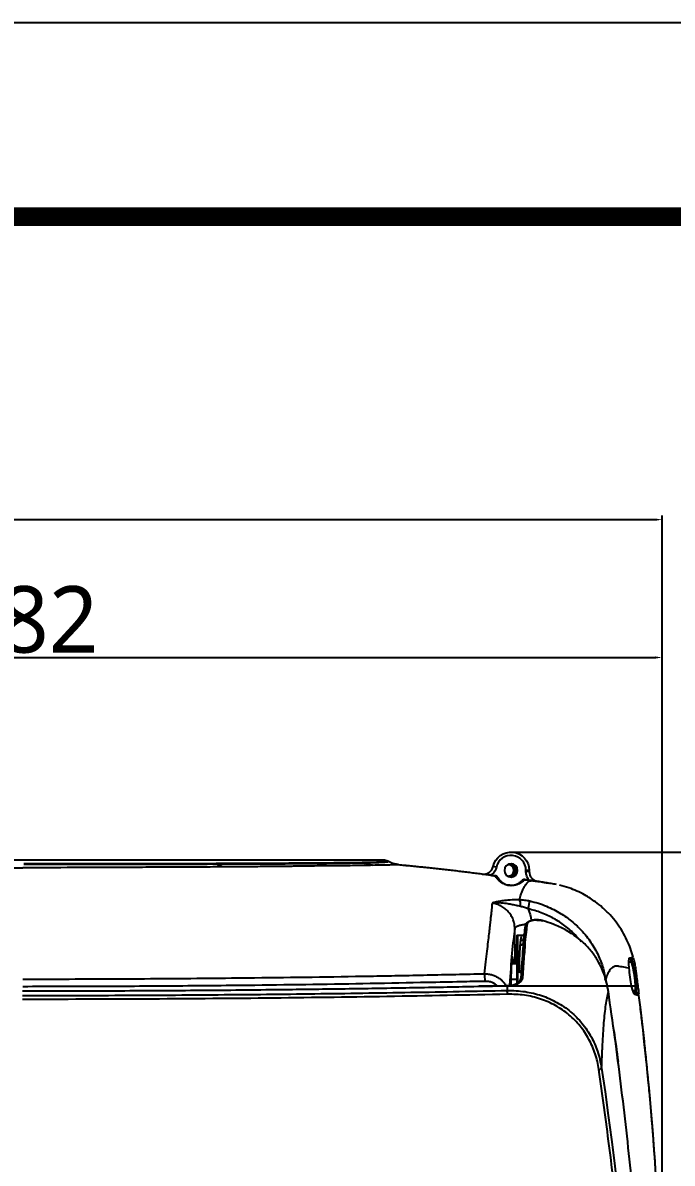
# Model space of a CAD drawing. Header units: millimetres. Extents: x 28 to 2425, y 8 to 1657.
# Drawn here: x 1259.1 to 1454.3, y 1314.1 to 1657 of the extents above; entities that cross this region are included whole.
import ezdxf

# ---------------------------------------------------------------- set-up
doc = ezdxf.new("R2010")
doc.units = ezdxf.units.MM
doc.layers.get('Defpoints').update_dxf_attribs({"linetype": 'CONTINUOUS'})
doc.layers.add('1LINE', color=7, linetype='CONTINUOUS')
doc.styles.add('Annotative', font='malgun.ttf')
doc.dimstyles.new('WOO', dxfattribs={"dimtxt": 20, "dimasz": 2, "dimexe": 1.25, "dimexo": 0.3, "dimgap": 1, "dimtad": 1, "dimdec": 1, "dimzin": 1, "dimdsep": 46, "dimtxsty": 'Annotative', "dimcen": 0, "dimclrd": 1, "dimclre": 1, "dimclrt": 2, "dimadec": 0, "dimazin": 0, "dimtfac": 1, "dimtdec": 1, "dimtofl": 0, "dimtmove": 0, "dimatfit": 3, "dimfxl": 0, "dimarcsym": 0})

# ---------------------------------------------------------------- blocks, each defined once
blk = doc.blocks.new('*D8')
at = {"layer": '1LINE', "color": 1, "lineweight": -2}
for p, q in [((998.42, 1300.58), (998.42, 1508.86)), ((1451.26, 1261.82), (1451.26, 1508.86)), ((1000.42, 1507.61), (1449.26, 1507.61))]:
    blk.add_line(p, q, dxfattribs=at)
at = {"layer": '1LINE', "color": 1}
for points in [[(1000.42, 1507.94), (1000.42, 1507.27), (998.42, 1507.61)], [(1449.26, 1507.94), (1449.26, 1507.27), (1451.26, 1507.61)]]:
    blk.add_solid(points, dxfattribs=at)
at = {"layer": 'Defpoints', "color": 0}
for p in [(1451.26, 1507.61), (998.42, 1300.28), (1451.26, 1261.52)]:
    blk.add_point(p, dxfattribs=at)
at = {"layer": '1LINE', "color": 2, "insert": (1224.84, 1518.78), "char_height": 20, "attachment_point": 5, "style": 'Annotative'}
blk.add_mtext('454', dxfattribs=at)
blk = doc.blocks.new('*D11')
at = {"layer": '1LINE', "color": 1, "lineweight": -2}
for p, q in [((1406.14, 1407.64), (1543.03, 1407.64)), ((1541.78, 1405.64), (1541.78, 873.21)), ((1259.34, 871.21), (1543.03, 871.21))]:
    blk.add_line(p, q, dxfattribs=at)
at = {"layer": '1LINE', "color": 1}
for points in [[(1541.44, 1405.64), (1542.11, 1405.64), (1541.78, 1407.64)], [(1541.44, 873.21), (1542.11, 873.21), (1541.78, 871.21)]]:
    blk.add_solid(points, dxfattribs=at)
at = {"layer": 'Defpoints', "color": 0}
for p in [(1405.84, 1407.64), (1259.04, 871.21), (1541.78, 871.21)]:
    blk.add_point(p, dxfattribs=at)
at = {"layer": '1LINE', "color": 2, "insert": (1530.44, 1139.43), "char_height": 20, "attachment_point": 5, "rotation": 90, "style": 'Annotative'}
blk.add_mtext('536', dxfattribs=at)
blk = doc.blocks.new('*D13')
at = {"layer": '1LINE', "color": 1, "lineweight": -2}
for p, q in [((1069.05, 1314.74), (1069.05, 1467.4)), ((1071.05, 1466.15), (1449.26, 1466.15)), ((1451.26, 1261.82), (1451.26, 1467.4))]:
    blk.add_line(p, q, dxfattribs=at)
at = {"layer": '1LINE', "color": 1}
for points in [[(1071.05, 1466.48), (1071.05, 1465.82), (1069.05, 1466.15)], [(1449.26, 1466.48), (1449.26, 1465.82), (1451.26, 1466.15)]]:
    blk.add_solid(points, dxfattribs=at)
at = {"layer": 'Defpoints', "color": 0}
for p in [(1451.26, 1466.15), (1069.05, 1314.44), (1451.26, 1261.52)]:
    blk.add_point(p, dxfattribs=at)
at = {"layer": '1LINE', "color": 2, "insert": (1259.45, 1477.48), "char_height": 20, "attachment_point": 5, "style": 'Annotative'}
blk.add_mtext('382', dxfattribs=at)

msp = doc.modelspace()

# ---------------------------------------------------------------- linework, layer by layer
at = {"layer": '1LINE', "linetype": 'Continuous'}
msp.add_line((1259.11, 1405.26), (1150.83, 1405.26), dxfattribs=at)
at = {"layer": '1LINE'}
for p, q in [((1367.39, 1405.26), (1259.11, 1405.26)), ((1401.44, 1403.11), (1400.46, 1403.32)), ((1411.34, 1402.14), (1410.34, 1402.14)), ((1410.34, 1401.77), (1410.34, 1402.14)), ((1411.34, 1401.77), (1410.34, 1401.77)), ((1411.34, 1402.14), (1411.34, 1401.77)), ((1407.58, 1382.37), (1407.58, 1368.03)), ((1409.14, 1382.57), (1407.78, 1382.57)), ((1407.78, 1382.57), (1407.78, 1368.07)), ((1406.11, 1375.69), (1406.43, 1375.69)), ((1442.31, 1375.62), (1441.37, 1375.62)), ((1442.31, 1375.62), (1441.37, 1375.62)), ((1442.31, 1375.62), (1442.31, 1375.62)), ((1407.58, 1374.02), (1405.96, 1374.02)), ((1443.38, 1372.41), (1443.38, 1372.41)), ((1407.58, 1369.32), (1405.81, 1369.32)), ((1442.93, 1364.97), (1443.82, 1364.97)), ((1442.93, 1364.97), (1443.82, 1364.97)), ((1443.82, 1364.97), (1443.82, 1364.97))]:
    msp.add_line(p, q, dxfattribs=at)
at = {"layer": '1LINE', "color": 4}
msp.add_lwpolyline([(93.81, 8.44), (2425.11, 8.44), (2425.11, 1657), (93.81, 1657)], close=True, dxfattribs=at)
at = {"layer": '1LINE', "const_width": 5.55}
msp.add_lwpolyline([(185.4, 66.72), (2333.52, 66.72), (2333.52, 1598.72), (185.4, 1598.72)], close=True, dxfattribs=at)
at = {"layer": '1LINE', "extrusion": (-4.97838e-21, -2.1684e-15, -1)}
msp.add_circle((-1405.84, 1402.14), 2, dxfattribs=at)
at = {"layer": '1LINE', "extrusion": (0, 0, -1)}
msp.add_arc((-1405.84, 1402.14), 5.5, 12.3969, 180.0001, dxfattribs=at)
at = {"layer": '1LINE'}
for centre, radius, start, end in [((1405.84, 1402.14), 4.5, 359.9999, 167.6031), ((1407.78, 1382.37), 0.2, 90, 180.0001)]:
    msp.add_arc(centre, radius, start, end, dxfattribs=at)
at = {"layer": '1LINE', "linetype": 'Continuous'}
for centre, ratio, start_param, end_param in [((1317.29, 1401.26), 0.193834, 5.834976, 6.265407), ((1317.67, 1401.26), 0.195146, 5.834526, 6.265403)]:
    msp.add_ellipse(centre, major_axis=(-0.01, 3), ratio=ratio, start_param=start_param, end_param=end_param, dxfattribs=at)
at = {"layer": '1LINE'}
for centre, major_axis, ratio, start_param, end_param in [((1408.13, 1391.47), (0.06, 2), 0.296786, 4.633165, 5.956831), ((1411.01, 1391.11), (0.44, 1.95), 0.060552, 4.447788, 5.972542), ((1410.52, 1385.44), (-0.348, 0.037), 0.8972, 4.560936, 6.401972), ((1415.36, 1386.67), (0.096, 0.337), 0.349451, 5.862496, 6.741651), ((1345.94, 1065.64), (0, 1207.53), 0.052408, 4.970629, 4.979751), ((1410.06, 1381.64), (-0.346, 0.05), 0.869288, 4.593271, 6.104253), ((1410.27, 1383.02), (-0.348, 0.034), 0.878426, 4.550133, 6.392923), ((1408.64, 1380.51), (-0.997, 0.073), 0.811274, 1.629881, 2.899967), ((1408.78, 1382.03), (-0.994, 0.111), 0.904688, 1.671754, 2.933616), ((1409.88, 1378.62), (-0.349, 0.029), 0.843841, 4.536598, 6.380874), ((1409.93, 1380.16), (-0.35, 0.013), 0.853135, 4.500362, 6.011697), ((1406.27, 1367.32), (0, 8.9), 0.052408, 5.934905, 7.853974), ((1441.94, 1375.23), (-0.051, 0.193), 0.990864, 4.680047, 6.021427), ((1442.61, 1375.41), (-0.052, 0.193), 0.990947, 4.689057, 6.020206), ((1442.03, 1374.69), (-0.187, -0.071), 0.750202, 1.292077, 2.934808), ((1442.64, 1372.48), (-0.196, -0.038), 0.376901, 1.498155, 2.99077), ((1397.7, 1369.51), (0.04, -2.02), 0.168277, 1.187015, 2.438313), ((1409.24, 1369.81), (-0.349, 0.023), 0.775313, 4.523148, 6.366146), ((1432.3, 1369.2), (1.97, 0.33), 0.246667, 5.687105, 6.139078), ((1404.71, 1367.1), (-0.008, 0.35), 0.169758, 6.278564, 7.003789), ((1404.59, 1365.28), (-0.021, 1), 0.16921, 4.327818, 5.549282), ((1404.71, 1367.1), (-0.008, 0.35), 0.169758, 5.549051, 6.278561), ((1404.79, 1367.1), (-0.007, 0.35), 0.170833, 5.54906, 6.278567), ((1443.27, 1365.89), (-0.2, 0.009), 0.771677, 3.362196, 4.747261), ((1443.36, 1365.36), (-0.047, -0.195), 0.98891, 0.237209, 1.92739), ((1444.12, 1365.18), (-0.047, -0.195), 0.988913, 0.237234, 1.927116), ((1432.09, 1342.58), (0.989, 0.145), 0.366792, 4.821133, 6.151808)]:
    msp.add_ellipse(centre, major_axis=major_axis, ratio=ratio, start_param=start_param, end_param=end_param, dxfattribs=at)
at = {"layer": '1LINE', "linetype": 'Continuous'}
for points, degree, knots in [([(1199.34, 1403.15), (1200.65, 1403.14), (1203.6, 1403.12), (1208.54, 1403.1), (1214.27, 1403.09), (1221.22, 1403.07), (1231.19, 1403.02), (1242.2, 1402.98), (1252.22, 1402.94), (1257.23, 1402.92), (1259.11, 1402.91)], 3, [0, 0, 0, 0, 0.066941, 0.150315, 0.250045, 0.355557, 0.500091, 0.750015, 0.906159, 1, 1, 1, 1]), ([(1318.83, 1403.17), (1316.54, 1403.16), (1311.84, 1403.13), (1304.59, 1403.09), (1296.98, 1403.06), (1286.87, 1403.02), (1274.21, 1402.97), (1264.2, 1402.93), (1259.12, 1402.91)], 3, [0, 0, 0, 0, 0.116813, 0.239007, 0.366706, 0.500022, 0.746267, 1, 1, 1, 1]), ([(1317.53, 1403.96), (1314.83, 1403.96), (1305.25, 1403.93), (1290.44, 1403.89), (1273.73, 1403.86), (1263.99, 1403.87), (1259.42, 1403.88)], 3, [0, 0, 0, 0, 0.141112, 0.499993, 0.765487, 1, 1, 1, 1]), ([(1259.43, 1404.17), (1274.18, 1404.17), (1288.5, 1404.19), (1303.19, 1404.21), (1317.29, 1404.26)], 2, [0, 0, 0, 0.5, 0.5, 1, 1, 1]), ([(1317.29, 1404.26), (1317.34, 1404.26), (1317.39, 1404.26), (1317.47, 1404.26), (1317.51, 1404.26), (1317.59, 1404.26), (1317.63, 1404.26), (1317.66, 1404.26)], 3, [0, 0, 0, 0, 0.395446, 0.395446, 0.697723, 0.697723, 1, 1, 1, 1]), ([(1317.91, 1403.97), (1317.91, 1403.97), (1317.91, 1403.97), (1317.88, 1403.97), (1317.84, 1403.97), (1317.78, 1403.97), (1317.75, 1403.97), (1317.65, 1403.97), (1317.59, 1403.96), (1317.53, 1403.96), (1317.53, 1403.96), (1317.53, 1403.96)], 3, [0, 0, 0, 0, 0.000156, 0.000156, 0.256001, 0.256001, 0.511845, 0.511845, 0.999844, 0.999844, 1, 1, 1, 1])]:
    msp.add_open_spline(points, degree=degree, knots=knots, dxfattribs=at)
for points in [[(1318.83, 1403.18), (1318.38, 1403.4), (1317.93, 1403.66), (1317.53, 1403.96)], [(1319.22, 1403.18), (1318.76, 1403.4), (1318.31, 1403.67), (1317.91, 1403.96)], [(1319.22, 1403.17), (1319.09, 1403.17), (1318.96, 1403.17), (1318.83, 1403.17)]]:
    msp.add_open_spline(points, degree=3, dxfattribs=at)
at = {"layer": '1LINE'}
for points, degree, knots in [([(1317.67, 1404.26), (1325.42, 1404.29), (1333.04, 1404.32), (1344.15, 1404.4), (1347.81, 1404.42), (1354.76, 1404.49), (1358.06, 1404.52), (1361.11, 1404.57)], 3, [0, 0, 0, 0, 0.5, 0.5, 0.75, 0.75, 1, 1, 1, 1]), ([(1361.9, 1404.3), (1360.99, 1404.29), (1359.03, 1404.28), (1355.73, 1404.23), (1351.21, 1404.16), (1346.23, 1404.1), (1340.87, 1404.07), (1335.61, 1404.05), (1329.64, 1404.01), (1323.56, 1403.98), (1319.65, 1403.97), (1317.92, 1403.97)], 3, [0, 0, 0, 0, 0.072336, 0.155593, 0.249938, 0.40094, 0.499709, 0.607544, 0.74985, 0.889547, 1, 1, 1, 1]), ([(1364.19, 1403.66), (1363.45, 1403.64), (1361.95, 1403.62), (1359.49, 1403.58), (1356.87, 1403.54), (1353.46, 1403.5), (1348.78, 1403.46), (1344.5, 1403.45), (1341.45, 1403.38), (1339.61, 1403.34), (1336.15, 1403.31), (1331.28, 1403.26), (1325.28, 1403.22), (1321.26, 1403.19), (1319.22, 1403.17)], 3, [0, 0, 0, 0, 0.059949, 0.121429, 0.184678, 0.24992, 0.359615, 0.499842, 0.527766, 0.562432, 0.621668, 0.74948, 0.87267, 1, 1, 1, 1]), ([(1361.11, 1404.57), (1363.06, 1404.6), (1364.5, 1404.64), (1365.99, 1404.67), (1366.79, 1404.72), (1367.56, 1404.76), (1367.66, 1404.8), (1367.71, 1404.83), (1367.62, 1404.9), (1367.62, 1404.9), (1367.39, 1405.26)], 2, [0, 0, 0, 0.125, 0.125, 0.25, 0.25, 0.375, 0.375, 0.5, 0.5, 1, 1, 1]), ([(1368.85, 1404.88), (1368.83, 1404.84), (1368.81, 1404.78), (1368.71, 1404.7), (1368.73, 1404.64), (1368.61, 1404.61), (1368.16, 1404.57), (1367.56, 1404.54), (1366.7, 1404.48), (1365.31, 1404.42), (1363.64, 1404.35), (1362.37, 1404.32), (1361.9, 1404.31)], 3, [0, 0, 0, 0, 0.28723, 0.501432, 0.585541, 0.654686, 0.708892, 0.748359, 0.804895, 0.87557, 0.953278, 1, 1, 1, 1]), ([(1364.2, 1403.66), (1364.2, 1403.66), (1364.19, 1403.66), (1363.39, 1403.8), (1362.6, 1404.02), (1361.9, 1404.3)], 3, [0, 0, 0, 0, 0.0014, 0.0014, 1, 1, 1, 1]), ([(1372.11, 1403.83), (1372.08, 1403.83), (1372.01, 1403.83), (1372.02, 1403.82), (1371.87, 1403.81), (1371.29, 1403.8), (1370, 1403.77), (1367.47, 1403.71), (1365.32, 1403.67), (1364.2, 1403.65)], 3, [0, 0, 0, 0, 0.061551, 0.123094, 0.172468, 0.247724, 0.497806, 0.736338, 1, 1, 1, 1]), ([(1370.8, 1404.07), (1370.65, 1404.11), (1369.98, 1404.31), (1369.34, 1404.63), (1368.85, 1404.88)], 3, [0, 0, 0, 0, 0.220637, 1, 1, 1, 1]), ([(1379.6, 1403.02), (1379.07, 1403.07), (1378.54, 1403.13), (1376.04, 1403.39), (1374.07, 1403.6), (1372.09, 1403.8)], 3, [0, 0, 0, 0, 0.211157, 0.211157, 1, 1, 1, 1]), ([(1397.17, 1400.99), (1397.83, 1400.91), (1398.63, 1401.07), (1399.9, 1401.97), (1400.32, 1402.67), (1400.46, 1403.32)], 3, [0, 0, 0, 0, 0.5, 0.5, 1, 1, 1, 1]), ([(1401.44, 1403.11), (1401.34, 1402.67), (1401.17, 1402.24), (1400.7, 1401.48), (1400.4, 1401.14), (1399.96, 1400.79), (1399.88, 1400.72), (1399.79, 1400.66)], 3, [0, 0, 0, 0, 0.447033, 0.447033, 0.894259, 0.894259, 1, 1, 1, 1]), ([(1404.77, 1400.46), (1404.8, 1400.46), (1404.82, 1400.46), (1405.04, 1400.43), (1405.23, 1400.44), (1405.6, 1400.53), (1405.78, 1400.6), (1406.11, 1400.81), (1406.25, 1400.94), (1406.49, 1401.24), (1406.58, 1401.41), (1406.7, 1401.77), (1406.74, 1401.96), (1406.73, 1402.34), (1406.7, 1402.53), (1406.57, 1402.89), (1406.48, 1403.06), (1406.24, 1403.36), (1406.09, 1403.49), (1405.77, 1403.69), (1405.59, 1403.76), (1405.28, 1403.83), (1405.16, 1403.84), (1405.04, 1403.84)], 3, [0, 0, 0, 0, 0.014067, 0.014067, 0.116396, 0.116396, 0.218454, 0.218454, 0.320821, 0.320821, 0.422941, 0.422941, 0.525247, 0.525247, 0.627434, 0.627434, 0.729619, 0.729619, 0.831927, 0.831927, 0.934045, 0.934045, 1, 1, 1, 1]), ([(1405.89, 1404.16), (1406.67, 1403.81), (1407.24, 1403.02), (1407.24, 1401.32), (1406.73, 1400.57), (1406.02, 1400.19)], 3, [0, 0, 0, 0, 0.514326, 0.514326, 1, 1, 1, 1]), ([(1399.79, 1400.66), (1399.57, 1400.69), (1399.1, 1400.75), (1398.48, 1400.83), (1397.83, 1400.91), (1397.42, 1400.96), (1397.17, 1400.99)], 3, [0, 0, 0, 0, 0.233279, 0.496398, 0.694808, 1, 1, 1, 1]), ([(1404.16, 1397.89), (1403.98, 1397.95), (1403.54, 1398.13), (1402.98, 1398.43), (1402.47, 1398.83), (1402.02, 1399.26), (1401.66, 1399.68), (1401.39, 1400.06), (1401.21, 1400.35), (1401.12, 1400.5), (1401.15, 1400.55), (1401.14, 1400.52), (1401.14, 1400.51), (1401.14, 1400.51)], 3, [0, 0, 0, 0, 0.022686, 0.068887, 0.130223, 0.207471, 0.300926, 0.402233, 0.514155, 0.636623, 0.716631, 0.939413, 1, 1, 1, 1]), ([(1401.87, 1400.02), (1401.87, 1400.02), (1401.88, 1399.99), (1401.99, 1399.8), (1402.25, 1399.41), (1402.61, 1399), (1402.96, 1398.67), (1403.35, 1398.39), (1403.74, 1398.15), (1404.2, 1397.94), (1404.8, 1397.74), (1405.65, 1397.63), (1406.28, 1397.65), (1406.82, 1397.74), (1407.33, 1397.89), (1407.81, 1398.09), (1408.23, 1398.32), (1408.63, 1398.61), (1408.82, 1398.77), (1408.91, 1398.85)], 3, [0, 0, 0, 0, 0.085739, 0.224911, 0.353195, 0.4251, 0.486941, 0.523458, 0.553788, 0.584784, 0.605046, 0.620164, 0.638865, 0.666241, 0.703942, 0.752581, 0.813919, 0.884172, 1, 1, 1, 1]), ([(1409.97, 1399.37), (1409.97, 1399.37), (1409.96, 1399.34), (1409.79, 1399.15), (1409.33, 1398.76), (1408.73, 1398.34), (1408.07, 1397.99), (1407.3, 1397.74), (1406.51, 1397.6), (1405.81, 1397.61), (1405.57, 1397.63)], 3, [0, 0, 0, 0, 0.077635, 0.32361, 0.545308, 0.696272, 0.816141, 0.905962, 0.968811, 1, 1, 1, 1]), ([(1408.98, 1398.92), (1409.05, 1398.99), (1409.11, 1399.06), (1409.13, 1399.07), (1409.13, 1399.08)], 3, [0, 0, 0, 0, 0.614924, 1, 1, 1, 1]), ([(1411.31, 1399.16), (1411.05, 1399.45), (1410.84, 1399.78), (1410.5, 1400.54), (1410.39, 1400.99), (1410.34, 1401.55), (1410.34, 1401.66), (1410.34, 1401.77)], 3, [0, 0, 0, 0, 0.407151, 0.407151, 0.88203, 0.88203, 1, 1, 1, 1]), ([(1411.34, 1401.77), (1411.34, 1401.11), (1411.58, 1400.36), (1412.57, 1399.23), (1413.28, 1398.89), (1413.93, 1398.8)], 3, [0, 0, 0, 0, 0.5, 0.5, 1, 1, 1, 1]), ([(1405.57, 1397.63), (1405.46, 1397.64), (1405.06, 1397.68), (1404.54, 1397.78), (1404.24, 1397.87), (1404.16, 1397.89)], 3, [0, 0, 0, 0, 0.21997, 0.773904, 1, 1, 1, 1]), ([(1408.38, 1393.36), (1408.52, 1393.85), (1408.82, 1394.84), (1409.3, 1396.07), (1409.79, 1397.1), (1410.53, 1398.26), (1411.4, 1399.06), (1412.26, 1399.08), (1412.8, 1399), (1412.93, 1398.98)], 3, [0, 0, 0, 0, 0.117578, 0.235461, 0.353557, 0.471781, 0.741462, 0.937946, 1, 1, 1, 1]), ([(1412.93, 1398.98), (1413.11, 1398.95), (1413.61, 1398.87), (1414.39, 1398.75), (1415.34, 1398.6), (1416.29, 1398.46), (1416.94, 1398.36), (1417.26, 1398.31)], 3, [0, 0, 0, 0, 0.124465, 0.343157, 0.561976, 0.780923, 1, 1, 1, 1]), ([(1442.54, 1376.08), (1442.29, 1376.93), (1441.79, 1378.67), (1440.7, 1381.25), (1439.33, 1383.83), (1437.64, 1386.37), (1435.63, 1388.8), (1433.48, 1390.9), (1430.94, 1392.95), (1427.65, 1395.04), (1423.99, 1396.73), (1421.38, 1397.43), (1420.41, 1397.65)], 3, [0, 0, 0, 0, 0.081855, 0.167911, 0.25799, 0.351815, 0.449013, 0.549112, 0.62935, 0.750135, 0.908626, 1, 1, 1, 1]), ([(1397.89, 1371.06), (1398.03, 1372.28), (1398.3, 1374.63), (1398.67, 1377.79), (1398.99, 1380.57), (1399.27, 1382.97), (1399.5, 1385.02), (1399.7, 1386.77), (1399.86, 1388.23), (1399.99, 1389.45), (1400.09, 1390.44), (1400.17, 1391.22), (1400.22, 1391.82), (1400.24, 1392.15), (1400.25, 1392.29)], 3, [0, 0, 0, 0, 0.136946, 0.264727, 0.383063, 0.491738, 0.590581, 0.679462, 0.758288, 0.826994, 0.885538, 0.933895, 0.97205, 1, 1, 1, 1]), ([(1406.97, 1384.66), (1406.95, 1385.1), (1406.89, 1386), (1406.51, 1387.33), (1405.89, 1388.6), (1405.03, 1389.75), (1403.99, 1390.73), (1402.8, 1391.49), (1401.55, 1392.03), (1400.67, 1392.2), (1400.25, 1392.29)], 3, [0, 0, 0, 0, 0.121234, 0.247132, 0.376108, 0.506263, 0.635558, 0.762024, 0.883945, 1, 1, 1, 1]), ([(1400.26, 1392.4), (1400.56, 1392.5), (1401.22, 1392.7), (1402.48, 1392.94), (1404.1, 1393.19), (1406.05, 1393.38), (1407.62, 1393.36), (1408.38, 1393.36)], 3, [0, 0, 0, 0, 0.139876, 0.306485, 0.501277, 0.761561, 1, 1, 1, 1]), ([(1408.71, 1391.29), (1408.26, 1391.4), (1407.31, 1391.62), (1405.91, 1391.91), (1404.28, 1392.19), (1402.78, 1392.35), (1401.38, 1392.42), (1400.71, 1392.37), (1400.39, 1392.35)], 3, [0, 0, 0, 0, 0.156351, 0.323951, 0.499771, 0.749599, 0.878575, 1, 1, 1, 1]), ([(1408.38, 1393.36), (1408.89, 1393.33), (1409.91, 1393.27), (1410.94, 1393.06), (1411.46, 1392.96)], 3, [0, 0, 0, 0, 0.500693, 1, 1, 1, 1]), ([(1411.46, 1392.96), (1412.33, 1392.74), (1414.04, 1392.31), (1416.46, 1391.41), (1418.68, 1390.39), (1420.67, 1389.27), (1422.45, 1388.1), (1424.01, 1386.92), (1425.36, 1385.75), (1427.3, 1383.87), (1429.61, 1381.08), (1431.86, 1377.23), (1433.45, 1373.35), (1434, 1370.72), (1434.27, 1369.46)], 3, [0, 0, 0, 0, 0.076597, 0.149917, 0.21947, 0.284854, 0.345745, 0.401904, 0.453161, 0.499407, 0.635611, 0.765095, 0.886769, 1, 1, 1, 1]), ([(1411.01, 1390.57), (1410.64, 1390.71), (1409.87, 1391), (1409.11, 1391.19), (1408.71, 1391.29)], 3, [0, 0, 0, 0, 0.488023, 1, 1, 1, 1]), ([(1426.93, 1380.69), (1426.35, 1381.42), (1424.85, 1383.13), (1422.12, 1385.55), (1418.7, 1387.76), (1414.98, 1389.51), (1412.33, 1390.22), (1411.01, 1390.57)], 3, [0, 0, 0, 0, 0.147783, 0.360463, 0.573422, 0.786542, 1, 1, 1, 1]), ([(1410.17, 1385.44), (1410.2, 1385.59), (1410.27, 1385.94), (1410.71, 1386.53), (1411.73, 1387.11), (1413.19, 1387.28), (1414.49, 1387.15), (1415.07, 1387.02), (1415.36, 1386.95)], 3, [0, 0, 0, 0, 0.114422, 0.25179, 0.501942, 0.78555, 0.896176, 1, 1, 1, 1]), ([(1410.6, 1385.74), (1410.56, 1385.35), (1410.48, 1384.57), (1410.4, 1383.74), (1410.36, 1383.32)], 3, [0, 0, 0, 0, 0.497787, 1, 1, 1, 1]), ([(1415.49, 1386.96), (1415.17, 1387.04), (1414.53, 1387.2), (1413.33, 1387.31), (1412.02, 1387.18), (1411.13, 1386.71), (1410.7, 1386.2), (1410.64, 1385.89), (1410.6, 1385.74)], 3, [0, 0, 0, 0, 0.123681, 0.249879, 0.498419, 0.748382, 0.875347, 1, 1, 1, 1]), ([(1434.64, 1368.14), (1434.44, 1368.89), (1434.03, 1370.45), (1433.14, 1372.73), (1431.88, 1375.19), (1430.1, 1377.81), (1427.98, 1380.13), (1425.31, 1382.38), (1422.28, 1384.32), (1418.81, 1385.93), (1416.51, 1386.65), (1415.49, 1386.96)], 3, [0, 0, 0, 0, 0.078475, 0.161971, 0.250839, 0.367313, 0.500119, 0.592271, 0.750327, 0.890237, 1, 1, 1, 1]), ([(1409.77, 1381.96), (1409.8, 1382.22), (1409.83, 1382.6), (1409.79, 1382.76), (1409.61, 1382.64), (1409.3, 1382.59), (1409.15, 1382.56)], 3, [0, 0, 0, 0, 0.314283, 0.619027, 0.845506, 1, 1, 1, 1]), ([(1409.82, 1382.34), (1409.83, 1382.36), (1409.84, 1382.44), (1409.85, 1382.51), (1409.86, 1382.56)], 3, [0, 0, 0, 0, 0.252287, 1, 1, 1, 1]), ([(1409.86, 1382.56), (1409.87, 1382.61), (1409.88, 1382.72), (1409.9, 1382.84), (1409.91, 1382.95), (1409.92, 1383), (1409.92, 1383.02)], 3, [0, 0, 0, 0, 0.327231, 0.663714, 0.831959, 1, 1, 1, 1]), ([(1410.36, 1383.32), (1410.33, 1383.09), (1410.28, 1382.75), (1410.2, 1382.28), (1410.17, 1382.05), (1410.15, 1381.93)], 3, [0, 0, 0, 0, 0.499964, 0.749992, 1, 1, 1, 1]), ([(1408.32, 1371.58), (1408.33, 1372.18), (1408.36, 1373.41), (1408.41, 1375.15), (1408.47, 1376.82), (1408.55, 1378.39), (1408.61, 1379.26), (1408.64, 1379.7)], 3, [0, 0, 0, 0, 0.187338, 0.381001, 0.580995, 0.787326, 1, 1, 1, 1]), ([(1408.64, 1379.7), (1408.67, 1379.96), (1408.7, 1380.36), (1408.75, 1380.82), (1408.77, 1381.03), (1408.78, 1381.13)], 3, [0, 0, 0, 0, 0.499846, 0.74983, 1, 1, 1, 1]), ([(1409.96, 1378.9), (1409.89, 1378.01), (1409.74, 1376.21), (1409.53, 1373.26), (1409.39, 1371.14), (1409.32, 1370.07)], 3, [0, 0, 0, 0, 0.323982, 0.657007, 1, 1, 1, 1]), ([(1409.53, 1378.62), (1409.53, 1378.65), (1409.54, 1378.73), (1409.54, 1378.84), (1409.55, 1378.91), (1409.55, 1378.95)], 3, [0, 0, 0, 0, 0.31425, 0.629451, 1, 1, 1, 1]), ([(1409.56, 1379.33), (1409.57, 1379.37), (1409.57, 1379.5), (1409.57, 1379.62), (1409.58, 1379.71)], 3, [0, 0, 0, 0, 0.324339, 1, 1, 1, 1]), ([(1409.6, 1380.25), (1409.61, 1380.51), (1409.64, 1381.03), (1409.7, 1381.5), (1409.73, 1381.74)], 3, [0, 0, 0, 0, 0.499162, 1, 1, 1, 1]), ([(1410.02, 1380.44), (1410.01, 1380.32), (1410.01, 1380.06), (1410, 1379.55), (1409.98, 1379.16), (1409.96, 1378.9)], 3, [0, 0, 0, 0, 0.250008, 0.500035, 1, 1, 1, 1]), ([(1410.15, 1381.93), (1410.12, 1381.69), (1410.05, 1381.2), (1410.03, 1380.7), (1410.02, 1380.44)], 3, [0, 0, 0, 0, 0.499948, 1, 1, 1, 1]), ([(1406.5, 1374.02), (1406.5, 1374.11), (1406.5, 1374.19), (1406.49, 1374.51), (1406.49, 1374.74), (1406.47, 1375.13), (1406.46, 1375.3), (1406.44, 1375.54), (1406.43, 1375.62), (1406.43, 1375.69)], 3, [0, 0, 0, 0, 0.113546, 0.113546, 0.443685, 0.443685, 0.76051, 0.76051, 1, 1, 1, 1]), ([(1442.03, 1374.54), (1442.02, 1374.61), (1441.99, 1374.76), (1441.94, 1375.08), (1441.92, 1375.35), (1441.93, 1375.4), (1441.94, 1375.43)], 3, [0, 0, 0, 0, 0.225802, 0.500108, 0.731127, 1, 1, 1, 1]), ([(1442.13, 1375.27), (1442.13, 1375.26), (1442.11, 1375.23), (1442.14, 1375.07), (1442.18, 1374.87), (1442.21, 1374.78), (1442.22, 1374.74)], 3, [0, 0, 0, 0, 0.249591, 0.499366, 0.749498, 1, 1, 1, 1]), ([(1442.81, 1375.45), (1442.79, 1375.45), (1442.77, 1375.44), (1442.69, 1375.42), (1442.62, 1375.4), (1442.41, 1375.35), (1442.27, 1375.31), (1442.13, 1375.27)], 3, [0, 0, 0, 0, 0.076842, 0.076842, 0.384209, 0.384209, 1, 1, 1, 1]), ([(1442.61, 1375.61), (1442.62, 1375.61), (1442.62, 1375.61), (1442.6, 1375.61), (1442.59, 1375.61), (1442.56, 1375.61), (1442.53, 1375.61), (1442.48, 1375.62), (1442.45, 1375.62), (1442.39, 1375.62), (1442.35, 1375.62), (1442.31, 1375.62), (1442.31, 1375.62), (1442.31, 1375.62)], 3, [0, 0, 0, 0, 0.190655, 0.190655, 0.381155, 0.381155, 0.574082, 0.574082, 0.772342, 0.772342, 0.975862, 0.975862, 1, 1, 1, 1]), ([(1443.38, 1372.41), (1443.3, 1372.92), (1443.15, 1373.94), (1442.92, 1374.95), (1442.81, 1375.45)], 3, [0, 0, 0, 0, 0.497673, 1, 1, 1, 1]), ([(1408.32, 1371.58), (1408.44, 1371.69), (1408.68, 1371.89), (1409.01, 1372.22), (1409.2, 1372.43), (1409.26, 1372.52), (1409.26, 1372.53)], 3, [0, 0, 0, 0, 0.32839, 0.65595, 0.982177, 1, 1, 1, 1]), ([(1409.09, 1372.01), (1409.02, 1371.96), (1408.78, 1371.81), (1408.51, 1371.68), (1408.32, 1371.58)], 3, [0, 0, 0, 0, 0.309494, 1, 1, 1, 1]), ([(1441.18, 1372.78), (1440.55, 1372.88), (1439.61, 1373.04), (1438.58, 1373.2), (1438.1, 1373.29), (1437.78, 1373.34), (1437.24, 1373.38), (1436.5, 1373.14), (1435.68, 1372.38), (1434.93, 1371.21), (1434.49, 1370.04), (1434.27, 1369.46)], 3, [0, 0, 0, 0, 0.250233, 0.372508, 0.409143, 0.439722, 0.500531, 0.625785, 0.750816, 0.875611, 1, 1, 1, 1]), ([(1443.1, 1364.8), (1442.83, 1364.8), (1442.45, 1365.8), (1441.76, 1368.97), (1441.48, 1371.05), (1441.37, 1372.75)], 3, [0, 0, 0, 0, 0.5, 0.5, 1, 1, 1, 1]), ([(1442.64, 1372.4), (1442.6, 1372.6), (1442.51, 1373.01), (1442.37, 1373.54), (1442.21, 1374.07), (1442.09, 1374.37), (1442.03, 1374.54)], 3, [0, 0, 0, 0, 0.237279, 0.499954, 0.711281, 1, 1, 1, 1]), ([(1442.22, 1374.74), (1442.28, 1374.58), (1442.39, 1374.27), (1442.56, 1373.73), (1442.71, 1373.15), (1442.8, 1372.72), (1442.84, 1372.5)], 3, [0, 0, 0, 0, 0.251016, 0.500041, 0.750353, 1, 1, 1, 1]), ([(1443.27, 1366.05), (1443.28, 1366.31), (1443.29, 1366.85), (1443.25, 1367.86), (1443.16, 1369.02), (1443.01, 1370.2), (1442.84, 1371.36), (1442.71, 1372.04), (1442.64, 1372.4)], 3, [0, 0, 0, 0, 0.165165, 0.331942, 0.500626, 0.689495, 0.837781, 1, 1, 1, 1]), ([(1442.84, 1372.5), (1442.89, 1372.22), (1443, 1371.66), (1443.18, 1370.46), (1443.36, 1368.94), (1443.46, 1367.52), (1443.49, 1366.53), (1443.47, 1366.12), (1443.47, 1365.92)], 3, [0, 0, 0, 0, 0.125368, 0.250553, 0.499413, 0.748897, 0.874725, 1, 1, 1, 1]), ([(1444.31, 1365.21), (1444.28, 1365.46), (1444.25, 1365.72), (1444.05, 1367.3), (1443.88, 1368.62), (1443.6, 1370.77), (1443.49, 1371.59), (1443.38, 1372.41)], 3, [0, 0, 0, 0, 0.106556, 0.106556, 0.656998, 0.656998, 1, 1, 1, 1]), ([(1259.1, 1369.46), (1263.75, 1369.47), (1273.06, 1369.47), (1287, 1369.52), (1300.93, 1369.6), (1314.85, 1369.71), (1329.91, 1369.86), (1346.11, 1370.07), (1360.53, 1370.3), (1370.6, 1370.49), (1376.35, 1370.6), (1382.09, 1370.73), (1389.27, 1370.88), (1395, 1371), (1397.89, 1371.06)], 3, [0, 0, 0, 0, 0.100136, 0.200116, 0.300036, 0.399995, 0.500092, 0.62511, 0.749888, 0.812366, 0.843615, 0.874871, 0.937087, 1, 1, 1, 1]), ([(1398.02, 1368.76), (1395.61, 1368.72), (1389.87, 1368.61), (1378.37, 1368.37), (1363.55, 1368.07), (1346.23, 1367.79), (1326.99, 1367.54), (1305.73, 1367.34), (1282.48, 1367.2), (1266.91, 1367.18), (1259.1, 1367.17)], 3, [0, 0, 0, 0, 0.052667, 0.125121, 0.250104, 0.374019, 0.499911, 0.665376, 0.83209, 1, 1, 1, 1]), ([(1397.89, 1371.06), (1398.28, 1371.04), (1399.08, 1371), (1400.22, 1370.73), (1401.28, 1370.33), (1402.23, 1369.79), (1403.33, 1368.93), (1403.99, 1368.12), (1404.32, 1367.53)], 3, [0, 0, 0, 0, 0.148134, 0.296217, 0.442515, 0.585356, 0.723281, 1, 1, 1, 1]), ([(1401.94, 1367.31), (1401.93, 1367.32), (1401.42, 1367.8), (1400.5, 1368.35), (1399.12, 1368.73), (1398.39, 1368.75), (1398.02, 1368.76)], 3, [0, 0, 0, 0, 0.011897, 0.502504, 0.751563, 1, 1, 1, 1]), ([(1409.32, 1370.07), (1409.29, 1369.88), (1409.24, 1369.49), (1408.88, 1368.8), (1408.08, 1368.06), (1406.86, 1367.61), (1405.73, 1367.41), (1405.13, 1367.38), (1404.83, 1367.36)], 3, [0, 0, 0, 0, 0.125695, 0.250923, 0.500123, 0.749281, 0.874256, 1, 1, 1, 1]), ([(1407.7, 1367.97), (1408.04, 1368.18), (1408.65, 1368.73), (1408.8, 1369.43), (1408.89, 1369.81)], 3, [0, 0, 0, 0, 0.467025, 1, 1, 1, 1]), ([(1404.74, 1367.36), (1401.78, 1367.3), (1395.76, 1367.17), (1383.71, 1366.93), (1368.55, 1366.65), (1350.37, 1366.38), (1330.19, 1366.14), (1307.96, 1365.95), (1283.57, 1365.83), (1267.24, 1365.8), (1259.04, 1365.79)], 3, [0, 0, 0, 0, 0.061653, 0.125037, 0.250023, 0.375258, 0.500031, 0.665414, 0.831912, 1, 1, 1, 1]), ([(1259.04, 1364.51), (1263.97, 1364.51), (1273.81, 1364.53), (1288.53, 1364.57), (1303.19, 1364.65), (1317.78, 1364.75), (1332.33, 1364.88), (1346.83, 1365.04), (1361.32, 1365.24), (1375.78, 1365.47), (1390.25, 1365.73), (1399.87, 1365.93), (1404.69, 1366.03)], 3, [0, 0, 0, 0, 0.101096, 0.201674, 0.301836, 0.401684, 0.501323, 0.600855, 0.700384, 0.800012, 0.899844, 1, 1, 1, 1]), ([(1404.76, 1364.91), (1380.69, 1364.36), (1356.48, 1363.96), (1307.86, 1363.46), (1283.43, 1363.35), (1259.04, 1363.35)], 3, [0, 0, 0, 0, 0.5, 0.5, 1, 1, 1, 1]), ([(1442.83, 1367.32), (1432.83, 1367.32), (1396.28, 1367.32)], 1, [0, 0, 0.214855, 1, 1]), ([(1404.69, 1366.03), (1405.6, 1366.02), (1407.41, 1366.01), (1410.04, 1365.71), (1412.56, 1365.22), (1415.83, 1364.29), (1419.71, 1362.58), (1423.84, 1359.76), (1427.35, 1356.22), (1430.05, 1352.18), (1432.09, 1347.62), (1432.74, 1344.38), (1433.08, 1342.67)], 3, [0, 0, 0, 0, 0.064698, 0.128135, 0.19002, 0.250093, 0.374868, 0.500187, 0.62242, 0.749957, 0.868449, 1, 1, 1, 1]), ([(1432.25, 1342.23), (1432.11, 1343.04), (1431.84, 1344.64), (1431.18, 1346.96), (1430.34, 1349.19), (1428.95, 1352.07), (1426.74, 1355.4), (1423.34, 1358.84), (1419.99, 1361.14), (1417.04, 1362.6), (1413.96, 1363.78), (1409.88, 1364.79), (1406.47, 1364.87), (1404.76, 1364.91)], 3, [0, 0, 0, 0, 0.063492, 0.126086, 0.188193, 0.25023, 0.375821, 0.499976, 0.624953, 0.687427, 0.750175, 0.874436, 1, 1, 1, 1]), ([(1407.77, 1368.19), (1407.5, 1368.02), (1406.95, 1367.77), (1405.91, 1367.52), (1405.2, 1367.46), (1404.79, 1367.45)], 3, [0, 0, 0, 0, 0.36644, 0.652163, 1, 1, 1, 1]), ([(1433.08, 1342.67), (1433.13, 1343.84), (1433.17, 1345), (1433.22, 1346.32), (1433.22, 1346.47), (1433.24, 1346.78), (1433.24, 1346.93), (1433.26, 1347.39), (1433.27, 1347.69), (1433.31, 1348.6), (1433.33, 1349.19), (1433.47, 1352.09), (1433.61, 1354.25), (1433.86, 1357.25), (1433.95, 1358.2), (1434.15, 1360.02), (1434.26, 1360.87), (1434.59, 1363.21), (1434.83, 1364.57), (1435.1, 1365.74)], 3, [0, 0, 0, 0, 0.121198, 0.121198, 0.137102, 0.137102, 0.153006, 0.153006, 0.184815, 0.184815, 0.248431, 0.248431, 0.502897, 0.502897, 0.63013, 0.63013, 0.757363, 0.757363, 1, 1, 1, 1]), ([(1435.1, 1365.74), (1435.03, 1366.14), (1434.91, 1366.94), (1434.73, 1367.74), (1434.64, 1368.14)], 3, [0, 0, 0, 0, 0.498139, 1, 1, 1, 1]), ([(1446.35, 1253.89), (1446.08, 1258.58), (1445.54, 1267.96), (1444.53, 1282.01), (1443.37, 1296.03), (1442.04, 1310.03), (1440.55, 1324.01), (1438.9, 1337.95), (1437.1, 1351.88), (1435.76, 1361.11), (1435.1, 1365.74)], 3, [0, 0, 0, 0, 0.124199, 0.248597, 0.373209, 0.498049, 0.623133, 0.748476, 0.874094, 1, 1, 1, 1]), ([(1443.36, 1365.16), (1443.36, 1365.17), (1443.33, 1365.2), (1443.3, 1365.45), (1443.27, 1365.82), (1443.27, 1365.98), (1443.27, 1366.05)], 3, [0, 0, 0, 0, 0.141066, 0.497917, 0.767569, 1, 1, 1, 1]), ([(1443.47, 1365.92), (1443.47, 1365.87), (1443.47, 1365.78), (1443.49, 1365.58), (1443.53, 1365.43), (1443.55, 1365.4), (1443.56, 1365.39)], 3, [0, 0, 0, 0, 0.24983, 0.499773, 0.749773, 1, 1, 1, 1]), ([(1443.56, 1365.39), (1443.58, 1365.38), (1443.6, 1365.38), (1443.69, 1365.36), (1443.77, 1365.34), (1444, 1365.28), (1444.16, 1365.24), (1444.31, 1365.21)], 3, [0, 0, 0, 0, 0.076706, 0.076706, 0.383531, 0.383531, 1, 1, 1, 1]), ([(1443.82, 1364.97), (1443.85, 1364.97), (1443.89, 1364.97), (1443.95, 1364.97), (1443.98, 1364.97), (1444.03, 1364.97), (1444.06, 1364.97), (1444.09, 1364.98), (1444.11, 1364.98), (1444.12, 1364.98), (1444.12, 1364.98), (1444.12, 1364.98)], 3, [0, 0, 0, 0, 0.198673, 0.198673, 0.397422, 0.397422, 0.595023, 0.595023, 0.791029, 0.791029, 1, 1, 1, 1]), ([(1449.52, 1308.92), (1449.41, 1310.52), (1449.22, 1313.5), (1448.94, 1317.48), (1448.7, 1320.68), (1448.49, 1323.34), (1448.09, 1328.34), (1447.54, 1334.65), (1446.82, 1342.1), (1446.31, 1347.04), (1445.88, 1351.05), (1445.48, 1354.66), (1444.94, 1359.26), (1444.53, 1362.65), (1444.3, 1364.46)], 3, [0, 0, 0, 0, 0.086505, 0.160293, 0.214972, 0.25885, 0.303632, 0.484406, 0.599652, 0.705993, 0.751333, 0.816459, 0.901638, 1, 1, 1, 1]), ([(1442.6, 1106.23), (1442.84, 1110.74), (1443.32, 1119.75), (1443.84, 1133.24), (1444.22, 1146.67), (1444.44, 1160.07), (1444.52, 1173.41), (1444.44, 1186.72), (1444.22, 1199.98), (1443.84, 1213.18), (1443.19, 1229.78), (1442.08, 1249.76), (1440.32, 1273.07), (1438.1, 1296.3), (1435.45, 1319.41), (1433.32, 1334.61), (1432.25, 1342.23)], 3, [0, 0, 0, 0, 0.055844, 0.111568, 0.167193, 0.222747, 0.278249, 0.33372, 0.389174, 0.444607, 0.500011, 0.59885, 0.698433, 0.798619, 0.899142, 1, 1, 1, 1])]:
    msp.add_open_spline(points, degree=degree, knots=knots, dxfattribs=at)
for points, weights in [([(1361.11, 1404.57), (1361.52, 1404.56), (1361.89, 1404.31)], [1, 0.979231160954, 1]), ([(1410.45, 1385.89), (1407.15, 1385.57), (1406.97, 1384.66)], [0.90793605866, 0.783171456528, 0.99999895296])]:
    msp.add_rational_spline(points, weights, degree=2, dxfattribs=at)
for points, degree in [([(1368.85, 1404.88), (1368.41, 1405.12), (1367.89, 1405.26), (1367.39, 1405.26)], 3), ([(1372.09, 1403.83), (1370.71, 1404.09)], 1), ([(1401.13, 1400.46), (1386.66, 1402.44), (1372.1, 1403.76)], 2), ([(1380.6, 1402.91), (1380.26, 1402.94), (1379.93, 1402.98), (1379.6, 1403.02)], 3), ([(1379.6, 1403.02), (1379.6, 1403.02), (1379.6, 1403.02), (1379.6, 1403.02)], 3), ([(1405.04, 1403.84), (1404.95, 1403.84), (1404.87, 1403.84), (1404.79, 1403.82)], 3), ([(1399.79, 1400.66), (1400.24, 1400.61), (1400.69, 1400.55), (1401.14, 1400.49)], 3), ([(1401.87, 1400.01), (1401.62, 1400.46), (1401.11, 1400.53)], 2), ([(1409.99, 1399.38), (1409.48, 1399.43), (1409.12, 1399.07)], 2), ([(1412.33, 1399.03), (1409.96, 1399.33)], 1), ([(1409.97, 1399.34), (1410.42, 1399.28), (1410.86, 1399.22), (1411.31, 1399.16)], 3), ([(1419.47, 1397.91), (1413.14, 1398.94)], 1), ([(1417.26, 1398.31), (1417.26, 1398.31), (1417.26, 1398.31), (1417.26, 1398.3), (1417.26, 1398.3)], 3), ([(1400.25, 1392.29), (1400.29, 1392.31), (1400.34, 1392.34), (1400.39, 1392.36)], 3), ([(1400.39, 1392.36), (1400.34, 1392.37), (1400.3, 1392.39), (1400.26, 1392.4)], 3), ([(1411.01, 1390.57), (1411.48, 1389.43), (1411.78, 1388.25), (1411.91, 1387.03)], 3), ([(1409.92, 1383.02), (1410, 1383.86), (1410.08, 1384.66), (1410.17, 1385.44)], 3), ([(1406.97, 1384.66), (1406.39, 1380.48), (1405.85, 1374.75), (1405.37, 1367.58)], 3), ([(1408.78, 1381.13), (1408.92, 1382.2), (1409.05, 1382.68), (1409.19, 1382.54)], 3), ([(1409.73, 1381.74), (1409.74, 1381.82), (1409.75, 1381.9), (1409.77, 1381.97)], 3), ([(1408.89, 1369.81), (1409.09, 1372.99), (1409.3, 1375.92), (1409.53, 1378.62)], 3), ([(1409.53, 1378.74), (1409.59, 1379.69)], 1), ([(1409.58, 1379.71), (1409.58, 1379.89), (1409.59, 1380.07), (1409.6, 1380.25)], 3), ([(1441.37, 1372.75), (1441.25, 1374.6), (1441.2, 1375.81), (1441.49, 1375.8)], 3), ([(1441.32, 1375.43), (1441.52, 1375.43), (1441.73, 1375.43), (1441.94, 1375.43)], 3), ([(1441.49, 1375.8), (1441.84, 1375.89), (1442.19, 1375.98), (1442.54, 1376.08)], 3), ([(1441.94, 1375.43), (1442.16, 1375.49), (1442.39, 1375.55), (1442.61, 1375.61)], 3), ([(1442.55, 1376.08), (1442.55, 1376.08), (1442.55, 1376.08), (1442.54, 1376.08)], 3), ([(1442.81, 1375.45), (1442.81, 1375.48), (1442.79, 1375.51)], 2), ([(1441.18, 1372.78), (1441.21, 1372.77), (1441.24, 1372.77), (1441.27, 1372.76)], 3), ([(1441.27, 1372.76), (1441.3, 1372.76), (1441.34, 1372.75), (1441.37, 1372.75)], 3), ([(1442.03, 1374.54), (1441.78, 1374.54), (1441.53, 1374.54), (1441.28, 1374.54)], 3), ([(1443.38, 1372.41), (1443.2, 1372.44), (1443.02, 1372.47), (1442.84, 1372.5)], 3), ([(1443.46, 1371.8), (1443.38, 1372.41)], 1), ([(1408.94, 1371.34), (1408.74, 1371.42), (1408.53, 1371.5), (1408.32, 1371.58)], 3), ([(1434.27, 1369.46), (1434.34, 1369.03), (1434.41, 1368.6), (1434.48, 1368.18)], 3), ([(1404.74, 1367.36), (1404.73, 1366.91), (1404.71, 1366.47), (1404.69, 1366.03)], 3), ([(1404.79, 1367.45), (1404.7, 1367.45)], 1), ([(1404.83, 1367.36), (1404.8, 1367.36), (1404.77, 1367.36), (1404.74, 1367.36)], 3), ([(1442.45, 1366.05), (1442.72, 1366.05), (1443, 1366.05), (1443.27, 1366.05)], 3), ([(1443.36, 1365.16), (1443.17, 1365.16), (1442.97, 1365.16), (1442.78, 1365.16)], 3), ([(1444.29, 1364.51), (1443.89, 1364.61), (1443.5, 1364.7), (1443.1, 1364.8)], 3), ([(1444.12, 1364.98), (1443.87, 1365.04), (1443.61, 1365.1), (1443.36, 1365.16)], 3), ([(1444.32, 1365.16), (1444.22, 1365.9)], 1), ([(1444.3, 1365.11), (1444.32, 1365.16), (1444.32, 1365.21)], 2), ([(1449.51, 1308.89), (1448.35, 1327.48), (1446.6, 1346.03), (1444.29, 1364.51)], 3), ([(1444.3, 1364.5), (1444.3, 1364.51), (1444.3, 1364.51), (1444.29, 1364.51)], 3), ([(1436.73, 1353.95), (1437.19, 1350.85), (1437.63, 1347.75), (1438.06, 1344.64)], 3), ([(1433.08, 1342.67), (1444.18, 1266.72), (1448.05, 1187.89), (1443.49, 1106.31)], 3)]:
    msp.add_open_spline(points, degree=degree, dxfattribs=at)

# ---------------------------------------------------------------- dimensions: what is measured, and where the dimension line sits
dim = msp.add_linear_dim(base=(1451.26, 1507.61), p1=(998.42, 1300.28), p2=(1451.26, 1261.52), text='454', dimstyle='WOO', override={"dimdec": 0}, dxfattribs=at)
dim.commit()
dim.dimension.update_dxf_attribs({"geometry": '*D8', "text_midpoint": (1224.84, 1507.61), "dimtype": 160})
dim = msp.add_linear_dim(base=(1451.26, 1466.15), p1=(1069.05, 1314.44), p2=(1451.26, 1261.52), dimstyle='WOO', override={"dimdec": 0}, dxfattribs=at)
dim.commit()
dim.dimension.update_dxf_attribs({"geometry": '*D13', "text_midpoint": (1259.45, 1466.15), "dimtype": 160})
dim = msp.add_linear_dim(base=(1541.78, 871.21), p1=(1405.84, 1407.64), p2=(1259.04, 871.21), angle=90, text='536', dimstyle='WOO', override={"dimdec": 0}, dxfattribs=at)
dim.commit()
dim.dimension.update_dxf_attribs({"geometry": '*D11', "text_midpoint": (1541.78, 1139.43), "dimtype": 160})

doc.saveas('drawing.dxf')
